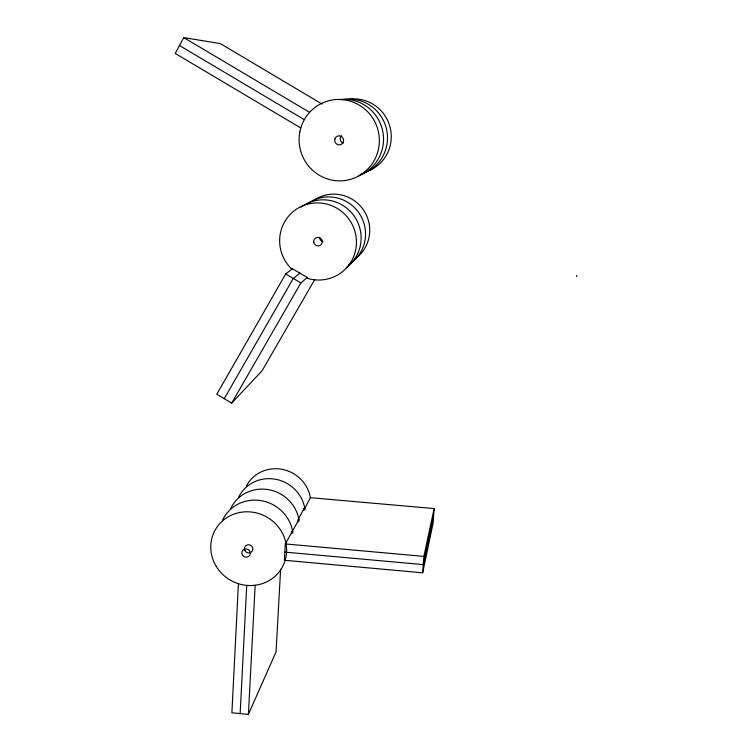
<?xml version="1.0" encoding="UTF-8"?>
<svg xmlns="http://www.w3.org/2000/svg" width="752" height="752" viewBox="0 0 752 752"><rect width="100%" height="100%" fill="white"/><g stroke="black" fill="none" stroke-linecap="round" stroke-linejoin="round"><path stroke-width="1.13" d="M238.412 583.712L231.898 712.793L248.395 714.4L276.05 651.871L280.628 569.273M240.142 713.601L246.741 585.394M248.395 714.4L255.172 585.253M298.065 521.747L298.196 519.529L298.892 519.594L285.318 543.931L284.406 560.268L422.68 572.808L433.039 523.373L434.13 508.568L310.407 497.692A34.423 32.938 28.8 0 0 282.038 469.333A34.423 32.938 28.8 0 0 246.515 485.679M291.804 533.666L291.936 531.391M303.996 510.458L304.118 508.296L304.804 508.352L310.407 497.692M422.68 572.808L423.874 556.395L434.13 508.568M576.624 276.651L576.765 275.505M433.584 515.985L423.282 564.611L284.867 552.109M298.196 519.529L304.118 508.296M322.091 104.067L220.308 43.578L183.761 37.6L175.216 53.439L300.809 128M292.49 268.784L292.124 269.423A38.85 38.108 51.3 0 1 301.185 206.509A38.85 38.108 51.3 0 1 356.335 239.117A38.85 38.108 51.3 0 1 306.882 278.146L307.248 277.507L292.49 268.784L285.675 273.963L216.783 394.255L231.729 403.063L262.025 370.839L314.656 279.697M224.256 398.663L293.28 278.456L299.869 273.145M231.729 403.063L300.875 282.949L307.248 277.507M285.318 543.931L423.874 556.395M285.675 273.963L300.875 282.949M183.761 37.6L309.617 112.358M179.484 45.524L304.334 119.671M230.789 508.427A36.275 34.601 28.7 0 1 268.812 489.712A36.275 34.601 28.7 0 1 299.117 521.023M238.478 497.504A35.325 33.746 28.8 0 1 275.523 479.24A35.325 33.746 28.8 0 1 305.011 509.753M222.677 519.952A37.28 35.494 28.7 0 1 261.724 500.757A37.28 35.494 28.7 0 1 292.885 532.924M343.203 143.134A4.399 4.324 71.9 0 1 341.521 135.764M342.188 99.772A38.465 37.797 72.7 0 1 386.406 128.658A38.465 37.797 72.7 0 1 360.33 174.455M347.198 99.593A37.403 36.773 73.5 0 1 390.194 127.68A37.403 36.773 73.5 0 1 364.805 172.217M339.143 99.602A39.593 38.888 72 0 1 382.317 129.344A39.593 38.888 72 0 1 358.45 175.874M323.05 241.571A4.192 4.117 51.9 0 1 319.581 237.322M313.763 200.455A35.758 35.156 53.1 0 1 363.084 209.404A35.758 35.156 53.1 0 1 355.057 258.848M307.154 204.027A36.735 36.087 52.5 0 1 359.061 213.098A36.735 36.087 52.5 0 1 348.552 264.629M301.091 207.138A37.76 37.074 51.9 0 1 353.515 215.157A37.76 37.074 51.9 0 1 346.287 267.656M242.511 555.098A4.296 4.08 28.6 0 0 249.861 555.089A4.296 4.08 28.6 0 0 245.904 548.894A4.296 4.08 28.6 0 0 242.511 555.098M216.238 566.378A38.352 36.434 28.7 0 0 281.906 567.845A38.352 36.434 28.7 0 0 247.925 511.792A38.352 36.434 28.7 0 0 216.238 566.378M244.917 550.624A4.258 4.051 28.7 0 0 252.211 551.122A4.258 4.051 28.7 0 0 248.733 544.739A4.258 4.051 28.7 0 0 244.917 550.624M299.86 131.891A40.777 40.035 71.2 0 0 352.237 178.807A40.777 40.035 71.2 0 0 365.585 109.773A40.777 40.035 71.2 0 0 299.86 131.891M334.837 139.129A4.531 4.446 71.2 0 0 340.308 144.722A4.531 4.446 71.2 0 0 342.292 137.174A4.531 4.446 71.2 0 0 334.837 139.129M313.734 241.975A4.315 4.23 51.3 0 0 320.474 245.161A4.315 4.23 51.3 0 0 319.732 237.764A4.315 4.23 51.3 0 0 313.734 241.975"/></g></svg>
